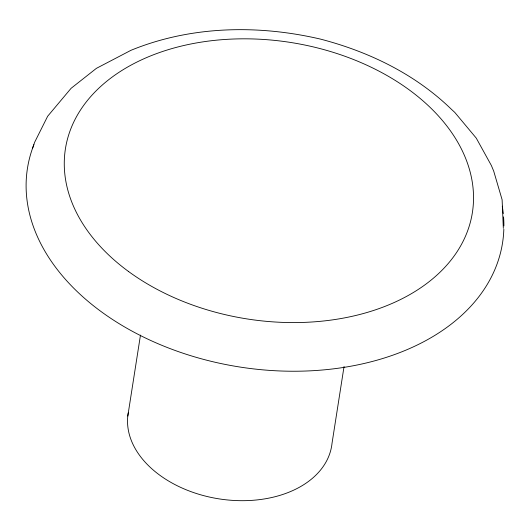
<?xml version="1.0" encoding="UTF-8"?>
<svg xmlns="http://www.w3.org/2000/svg" width="530" height="530" viewBox="0 0 530 530"><rect width="100%" height="100%" fill="white"/><g stroke="black" fill="none" stroke-linecap="round" stroke-linejoin="round"><path stroke-width="0.79" d="M127.796 416.063L140.476 335.092M344.056 366.462L332.019 443.345A103.052 70.013 8.9 0 1 220.089 499.035A103.052 70.013 8.9 0 1 128.253 412.843M32.509 148.413L34.655 142.245L47.66 116.249L71.106 88.298L96.414 68.343L130.97 50.304C190.793 25.804 257.938 24.512 320.385 39.081C368.767 51.629 415.136 74.074 451.242 109.14L454.8 112.42L476.265 138.125L491.37 165.506L493.702 171.104L502.109 199.737L503.341 228.351M503.831 229.245A240.448 163.373 8.9 0 1 231.795 365.673A240.448 163.373 8.9 0 1 33.9 144.67M502.261 206.183A240.448 163.373 8.9 0 1 503.275 213.603M503.566 216.902A240.448 163.373 8.9 0 1 503.891 225.965M128.571 271.526A205.971 139.947 8.9 0 0 468.05 229.695A205.971 139.947 8.9 0 0 210.079 40.889A205.971 139.947 8.9 0 0 128.571 271.526"/></g></svg>
